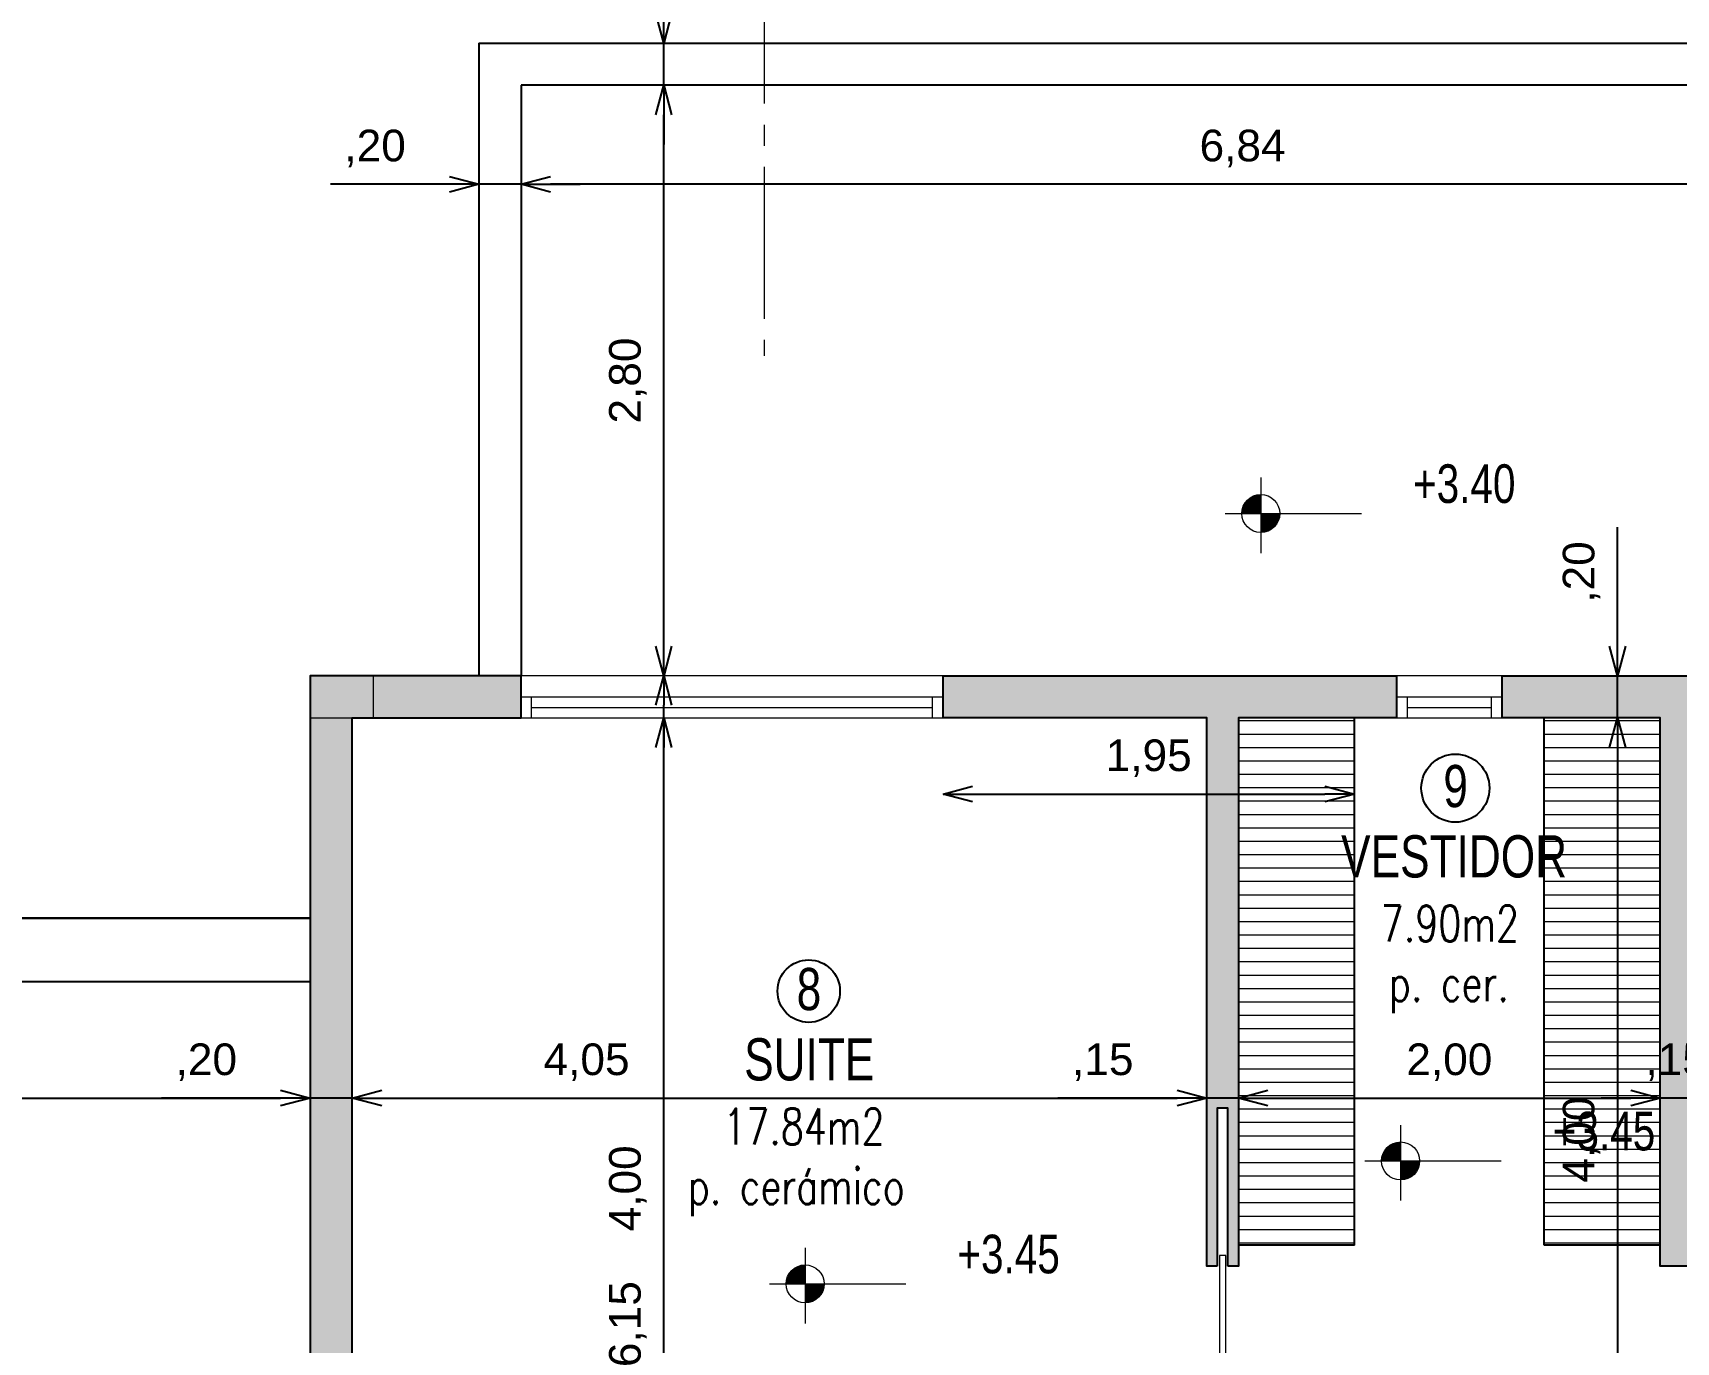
# Model space of a CAD drawing. Header units: millimetres. Extents: x 299 to 493, y -175 to -78.
# Drawn here: x 310.51 to 318.3, y -112.51 to -106.3 of the extents above; entities that cross this region are included whole.
import ezdxf

# ---------------------------------------------------------------- set-up
doc = ezdxf.new("R2010")
doc.units = ezdxf.units.MM
doc.linetypes.add('ACAD_ISO04W100', pattern=[30, 24, -3, 0, -3])
for name, color, linetype, lineweight in [('0-CARPCORTE', 3, 'Continuous', 20), ('0-CARPVISTA', 20, 'Continuous', 15), ('0-COTAS', 11, 'Continuous', 15), ('0-EJES', 240, 'ACAD_ISO04W100', 20), ('0-EQUIPAMIENTO', 2, 'Continuous', 20), ('PILAR_HORMIGON', 2, 'Continuous', 20)]:
    doc.layers.add(name, color=color, linetype=linetype, lineweight=lineweight)
for name, color, linetype in [('0-ESTRUCTURA', 94, 'Continuous'), ('0-HATCH ROJO', 10, 'Continuous'), ('0-MUROS', 251, 'Continuous'), ('0-TEXTO', 4, 'Continuous'), ('0-VISTA 2', 2, 'Continuous')]:
    doc.layers.add(name, color=color, linetype=linetype)
doc.styles.add('Arial', font='arial.ttf', dxfattribs={"height": 0.15})
doc.styles.add('DESLOC', font='arial.ttf', dxfattribs={"width": 0.75})
doc.dimstyles.new('CotaNº1', dxfattribs={"dimtxt": 0.15, "dimasz": 0.14, "dimexe": 0, "dimexo": 0.5, "dimgap": 0.08, "dimtad": 1, "dimzin": 4, "dimtxsty": 'Arial', "dimblk": 'OPEN30', "dimcen": 0.3, "dimse1": 1, "dimse2": 1, "dimaunit": 1, "dimazin": 0, "dimtfac": 1, "dimtmove": 0, "dimatfit": 2, "dimfxl": 1, "dimarcsym": 0})

# ---------------------------------------------------------------- blocks, each defined once
blk = doc.blocks.new('cota de nivel')
at = {"layer": '0-COTAS'}
for p, q in [((0, 0.1705), (0, -0.1878)), ((-0.1693, 0), (0.4766, 0))]:
    blk.add_line(p, q, dxfattribs=at)
at = {"layer": '0-COTAS', "const_width": 0.0902}
for points in [[(-0.0451, 0, -0.414214), (0, 0.0451, -0.414214)], [(0, -0.0451, 0.414214), (0.0451, 0, 0.414214)]]:
    blk.add_lwpolyline(points, format="xyb", dxfattribs=at)
at = {"layer": '0-COTAS'}
blk.add_circle((0, 0), 0.0902, dxfattribs=at)
blk = doc.blocks.new('_Open30')
at = {"color": 0, "linetype": 'ByBlock', "lineweight": -2}
for p, q in [((-1, 0.268), (0, 0)), ((0, 0), (-1, -0.268)), ((0, 0), (-1, 0))]:
    blk.add_line(p, q, dxfattribs=at)
blk = doc.blocks.new('*D175')
at = {"layer": '0-COTAS', "color": 0, "lineweight": -2, "transparency": 16777216}
blk.add_line((307.5634, -111.3509), (311.6834, -111.3509), dxfattribs=at)
at = {"layer": 'Defpoints', "color": 0, "transparency": 16777216}
for p in [(307.4234, -110.9116), (311.8234, -110.9116), (311.8234, -111.3509)]:
    blk.add_point(p, dxfattribs=at)
at = {"layer": '0-COTAS', "color": 0, "lineweight": -2, "transparency": 16777216, "xscale": 0.14, "yscale": 0.14, "zscale": 0.14, "rotation": 180}
blk.add_blockref('_Open30', (307.4234, -111.3509), dxfattribs=at)
at = {"layer": '0-COTAS', "color": 0, "lineweight": -2, "transparency": 16777216, "xscale": 0.14, "yscale": 0.14, "zscale": 0.14}
blk.add_blockref('_Open30', (311.8234, -111.3509), dxfattribs=at)
at = {"layer": '0-COTAS', "color": 0, "transparency": 16777216, "insert": (309.6234, -111.1808), "char_height": 0.15, "attachment_point": 5, "style": 'Arial'}
blk.add_mtext('4,40', dxfattribs=at)
blk = doc.blocks.new('*D177')
at = {"layer": '0-COTAS', "color": 0, "lineweight": -2, "transparency": 16777216}
blk.add_line((312.1634, -111.3509), (315.9334, -111.3509), dxfattribs=at)
at = {"layer": 'Defpoints', "color": 0, "transparency": 16777216}
for p in [(312.0234, -110.9116), (316.0734, -110.9116), (316.0734, -111.3509)]:
    blk.add_point(p, dxfattribs=at)
at = {"layer": '0-COTAS', "color": 0, "lineweight": -2, "transparency": 16777216, "xscale": 0.14, "yscale": 0.14, "zscale": 0.14, "rotation": 180}
blk.add_blockref('_Open30', (312.0234, -111.3509), dxfattribs=at)
at = {"layer": '0-COTAS', "color": 0, "lineweight": -2, "transparency": 16777216, "xscale": 0.14, "yscale": 0.14, "zscale": 0.14}
blk.add_blockref('_Open30', (316.0734, -111.3509), dxfattribs=at)
at = {"layer": '0-COTAS', "color": 0, "transparency": 16777216, "insert": (313.1338, -111.1808), "char_height": 0.15, "attachment_point": 5, "style": 'Arial'}
blk.add_mtext('4,05', dxfattribs=at)
blk = doc.blocks.new('*D178')
at = {"layer": '0-COTAS', "color": 0, "lineweight": -2, "transparency": 16777216}
for p, q in [((315.9334, -111.3509), (315.3679, -111.3509)), ((316.2234, -111.3509), (316.0734, -111.3509)), ((316.3634, -111.3509), (316.5034, -111.3509))]:
    blk.add_line(p, q, dxfattribs=at)
at = {"layer": 'Defpoints', "color": 0, "transparency": 16777216}
for p in [(316.0734, -109.6616), (316.2234, -109.6616), (316.0734, -111.3509)]:
    blk.add_point(p, dxfattribs=at)
at = {"layer": '0-COTAS', "color": 0, "lineweight": -2, "transparency": 16777216, "xscale": 0.14, "yscale": 0.14, "zscale": 0.14}
blk.add_blockref('_Open30', (316.0734, -111.3509), dxfattribs=at)
at = {"layer": '0-COTAS', "color": 0, "lineweight": -2, "transparency": 16777216, "xscale": 0.14, "yscale": 0.14, "zscale": 0.14, "rotation": 180}
blk.add_blockref('_Open30', (316.2234, -111.3509), dxfattribs=at)
at = {"layer": '0-COTAS', "color": 0, "transparency": 16777216, "insert": (315.5807, -111.1808), "char_height": 0.15, "attachment_point": 5, "style": 'Arial'}
blk.add_mtext(',15', dxfattribs=at)
blk = doc.blocks.new('*D179')
at = {"layer": '0-COTAS', "color": 0, "lineweight": -2, "transparency": 16777216}
blk.add_line((316.3634, -111.3509), (318.0834, -111.3509), dxfattribs=at)
at = {"layer": 'Defpoints', "color": 0, "transparency": 16777216}
for p in [(316.2234, -109.6616), (318.2234, -109.6616), (318.2234, -111.3509)]:
    blk.add_point(p, dxfattribs=at)
at = {"layer": '0-COTAS', "color": 0, "lineweight": -2, "transparency": 16777216, "xscale": 0.14, "yscale": 0.14, "zscale": 0.14, "rotation": 180}
blk.add_blockref('_Open30', (316.2234, -111.3509), dxfattribs=at)
at = {"layer": '0-COTAS', "color": 0, "lineweight": -2, "transparency": 16777216, "xscale": 0.14, "yscale": 0.14, "zscale": 0.14}
blk.add_blockref('_Open30', (318.2234, -111.3509), dxfattribs=at)
at = {"layer": '0-COTAS', "color": 0, "transparency": 16777216, "insert": (317.2234, -111.1808), "char_height": 0.15, "attachment_point": 5, "style": 'Arial'}
blk.add_mtext('2,00', dxfattribs=at)
blk = doc.blocks.new('*D180')
at = {"layer": '0-COTAS', "color": 0, "lineweight": -2, "transparency": 16777216}
for p, q in [((318.0834, -111.3509), (317.9434, -111.3509)), ((318.3734, -111.3509), (318.2234, -111.3509)), ((318.5134, -111.3509), (318.6534, -111.3509))]:
    blk.add_line(p, q, dxfattribs=at)
at = {"layer": 'Defpoints', "color": 0, "transparency": 16777216}
for p in [(318.2234, -109.9616), (318.3734, -109.9616), (318.2234, -111.3509)]:
    blk.add_point(p, dxfattribs=at)
at = {"layer": '0-COTAS', "color": 0, "lineweight": -2, "transparency": 16777216, "xscale": 0.14, "yscale": 0.14, "zscale": 0.14}
blk.add_blockref('_Open30', (318.2234, -111.3509), dxfattribs=at)
at = {"layer": '0-COTAS', "color": 0, "lineweight": -2, "transparency": 16777216, "xscale": 0.14, "yscale": 0.14, "zscale": 0.14, "rotation": 180}
blk.add_blockref('_Open30', (318.3734, -111.3509), dxfattribs=at)
at = {"layer": '0-COTAS', "color": 0, "transparency": 16777216, "insert": (318.2984, -111.1808), "char_height": 0.15, "attachment_point": 5, "style": 'Arial'}
blk.add_mtext(',15', dxfattribs=at)
blk = doc.blocks.new('*D308')
at = {"layer": '0-COTAS', "color": 0, "lineweight": -2, "transparency": 16777216}
for p, q in [((311.6834, -111.3509), (311.1195, -111.3509)), ((312.0234, -111.3509), (311.8234, -111.3509)), ((312.1634, -111.3509), (312.3034, -111.3509))]:
    blk.add_line(p, q, dxfattribs=at)
at = {"layer": 'Defpoints', "color": 0, "transparency": 16777216}
for p in [(311.8234, -110.798), (312.0234, -110.798), (311.8234, -111.3509)]:
    blk.add_point(p, dxfattribs=at)
at = {"layer": '0-COTAS', "color": 0, "lineweight": -2, "transparency": 16777216, "xscale": 0.14, "yscale": 0.14, "zscale": 0.14}
blk.add_blockref('_Open30', (311.8234, -111.3509), dxfattribs=at)
at = {"layer": '0-COTAS', "color": 0, "lineweight": -2, "transparency": 16777216, "xscale": 0.14, "yscale": 0.14, "zscale": 0.14, "rotation": 180}
blk.add_blockref('_Open30', (312.0234, -111.3509), dxfattribs=at)
at = {"layer": '0-COTAS', "color": 0, "transparency": 16777216, "insert": (311.3315, -111.1808), "char_height": 0.15, "attachment_point": 5, "style": 'Arial'}
blk.add_mtext(',20', dxfattribs=at)
blk = doc.blocks.new('*D287')
at = {"layer": '0-COTAS', "color": 0, "lineweight": -2, "transparency": 16777216}
blk.add_line((319.5234, -107.0174), (312.9634, -107.0174), dxfattribs=at)
at = {"layer": 'Defpoints', "color": 0, "transparency": 16777216}
for p in [(312.8234, -107.0174), (312.8234, -108.548), (319.6634, -108.548)]:
    blk.add_point(p, dxfattribs=at)
at = {"layer": '0-COTAS', "color": 0, "lineweight": -2, "transparency": 16777216, "xscale": 0.14, "yscale": 0.14, "zscale": 0.14, "rotation": 180}
blk.add_blockref('_Open30', (312.8234, -107.0174), dxfattribs=at)
at = {"layer": '0-COTAS', "color": 0, "lineweight": -2, "transparency": 16777216, "xscale": 0.14, "yscale": 0.14, "zscale": 0.14}
blk.add_blockref('_Open30', (319.6634, -107.0174), dxfattribs=at)
at = {"layer": '0-COTAS', "color": 0, "transparency": 16777216, "insert": (316.2434, -106.8473), "char_height": 0.15, "attachment_point": 5, "style": 'Arial'}
blk.add_mtext('6,84', dxfattribs=at)
blk = doc.blocks.new('*D288')
at = {"layer": '0-COTAS', "color": 0, "lineweight": -2, "transparency": 16777216}
for p, q in [((312.4834, -107.0174), (311.9195, -107.0174)), ((312.8234, -107.0174), (312.6234, -107.0174)), ((312.9634, -107.0174), (313.1034, -107.0174))]:
    blk.add_line(p, q, dxfattribs=at)
at = {"layer": 'Defpoints', "color": 0, "transparency": 16777216}
for p in [(312.6234, -107.0174), (312.6234, -107.0174), (312.8234, -107.0174)]:
    blk.add_point(p, dxfattribs=at)
at = {"layer": '0-COTAS', "color": 0, "lineweight": -2, "transparency": 16777216, "xscale": 0.14, "yscale": 0.14, "zscale": 0.14}
blk.add_blockref('_Open30', (312.6234, -107.0174), dxfattribs=at)
at = {"layer": '0-COTAS', "color": 0, "lineweight": -2, "transparency": 16777216, "xscale": 0.14, "yscale": 0.14, "zscale": 0.14, "rotation": 180}
blk.add_blockref('_Open30', (312.8234, -107.0174), dxfattribs=at)
at = {"layer": '0-COTAS', "color": 0, "transparency": 16777216, "insert": (312.1315, -106.8473), "char_height": 0.15, "attachment_point": 5, "style": 'Arial'}
blk.add_mtext(',20', dxfattribs=at)
blk = doc.blocks.new('*D300')
at = {"layer": '0-COTAS', "color": 0, "lineweight": -2, "transparency": 16777216}
blk.add_line((313.4995, -113.408), (313.4995, -109.688), dxfattribs=at)
at = {"layer": 'Defpoints', "color": 0, "transparency": 16777216}
for p in [(313.0234, -109.548), (313.4995, -109.548), (313.0234, -113.548)]:
    blk.add_point(p, dxfattribs=at)
at = {"layer": '0-COTAS', "color": 0, "lineweight": -2, "transparency": 16777216, "xscale": 0.14, "yscale": 0.14, "zscale": 0.14}
for p, rotation in [((313.4995, -109.548), 90), ((313.4995, -113.548), 270)]:
    blk.add_blockref('_Open30', p, dxfattribs=dict(at, rotation=rotation))
at = {"layer": '0-COTAS', "color": 0, "transparency": 16777216, "insert": (313.3294, -111.7791), "char_height": 0.15, "attachment_point": 5, "rotation": 90, "style": 'Arial'}
blk.add_mtext('4,00', dxfattribs=at)
blk = doc.blocks.new('*D301')
at = {"layer": '0-COTAS', "color": 0, "lineweight": -2, "transparency": 16777216}
blk.add_line((313.4995, -115.358), (313.4995, -109.488), dxfattribs=at)
at = {"layer": 'Defpoints', "color": 0, "transparency": 16777216}
for p in [(312.8234, -109.348), (313.4995, -109.348), (311.9734, -115.498)]:
    blk.add_point(p, dxfattribs=at)
at = {"layer": '0-COTAS', "color": 0, "lineweight": -2, "transparency": 16777216, "xscale": 0.14, "yscale": 0.14, "zscale": 0.14}
for p, rotation in [((313.4995, -109.348), 90), ((313.4995, -115.498), 270)]:
    blk.add_blockref('_Open30', p, dxfattribs=dict(at, rotation=rotation))
at = {"layer": '0-COTAS', "color": 0, "transparency": 16777216, "insert": (313.3294, -112.423), "char_height": 0.15, "attachment_point": 5, "rotation": 90, "style": 'Arial'}
blk.add_mtext('6,15', dxfattribs=at)
blk = doc.blocks.new('*D302')
at = {"layer": '0-COTAS', "color": 0, "lineweight": -2, "transparency": 16777216}
blk.add_line((313.4995, -109.208), (313.4995, -106.688), dxfattribs=at)
at = {"layer": 'Defpoints', "color": 0, "transparency": 16777216}
for p in [(312.8234, -106.548), (313.4995, -106.548), (312.8234, -109.348)]:
    blk.add_point(p, dxfattribs=at)
at = {"layer": '0-COTAS', "color": 0, "lineweight": -2, "transparency": 16777216, "xscale": 0.14, "yscale": 0.14, "zscale": 0.14}
for p, rotation in [((313.4995, -106.548), 90), ((313.4995, -109.348), 270)]:
    blk.add_blockref('_Open30', p, dxfattribs=dict(at, rotation=rotation))
at = {"layer": '0-COTAS', "color": 0, "transparency": 16777216, "insert": (313.3294, -107.948), "char_height": 0.15, "attachment_point": 5, "rotation": 90, "style": 'Arial'}
blk.add_mtext('2,80', dxfattribs=at)
blk = doc.blocks.new('*D303')
at = {"layer": '0-COTAS', "color": 0, "lineweight": -2, "transparency": 16777216}
for p, q in [((313.4995, -106.208), (313.4995, -105.6441)), ((313.4995, -106.548), (313.4995, -106.348)), ((313.4995, -106.688), (313.4995, -106.828))]:
    blk.add_line(p, q, dxfattribs=at)
at = {"layer": 'Defpoints', "color": 0, "transparency": 16777216}
for p in [(313.4995, -106.348), (313.4995, -106.348), (313.4995, -106.548)]:
    blk.add_point(p, dxfattribs=at)
at = {"layer": '0-COTAS', "color": 0, "lineweight": -2, "transparency": 16777216, "xscale": 0.14, "yscale": 0.14, "zscale": 0.14}
for p, rotation in [((313.4995, -106.348), 270), ((313.4995, -106.548), 90)]:
    blk.add_blockref('_Open30', p, dxfattribs=dict(at, rotation=rotation))
at = {"layer": '0-COTAS', "color": 0, "transparency": 16777216, "insert": (313.3294, -105.856), "char_height": 0.15, "attachment_point": 5, "rotation": 90, "style": 'Arial'}
blk.add_mtext(',20', dxfattribs=at)
blk = doc.blocks.new('*D304')
at = {"layer": '0-COTAS', "color": 0, "lineweight": -2, "transparency": 16777216}
blk.add_line((311.9634, -105.5102), (318.4834, -105.5102), dxfattribs=at)
at = {"layer": 'Defpoints', "color": 0, "transparency": 16777216}
for p in [(318.6234, -105.5102), (311.8234, -109.348), (318.6234, -109.348)]:
    blk.add_point(p, dxfattribs=at)
at = {"layer": '0-COTAS', "color": 0, "lineweight": -2, "transparency": 16777216, "xscale": 0.14, "yscale": 0.14, "zscale": 0.14, "rotation": 180}
blk.add_blockref('_Open30', (311.8234, -105.5102), dxfattribs=at)
at = {"layer": '0-COTAS', "color": 0, "lineweight": -2, "transparency": 16777216, "xscale": 0.14, "yscale": 0.14, "zscale": 0.14}
blk.add_blockref('_Open30', (318.6234, -105.5102), dxfattribs=at)
at = {"layer": '0-COTAS', "color": 0, "transparency": 16777216, "insert": (315.2234, -105.3401), "char_height": 0.15, "attachment_point": 5, "style": 'Arial'}
blk.add_mtext('6,80', dxfattribs=at)
blk = doc.blocks.new('*D311')
at = {"layer": '0-COTAS', "color": 0, "lineweight": -2, "transparency": 16777216}
blk.add_line((311.6834, -105.5102), (307.2634, -105.5102), dxfattribs=at)
at = {"layer": 'Defpoints', "color": 0, "transparency": 16777216}
for p in [(307.1234, -105.5102), (307.1234, -110.498), (311.8234, -110.498)]:
    blk.add_point(p, dxfattribs=at)
at = {"layer": '0-COTAS', "color": 0, "lineweight": -2, "transparency": 16777216, "xscale": 0.14, "yscale": 0.14, "zscale": 0.14, "rotation": 180}
blk.add_blockref('_Open30', (307.1234, -105.5102), dxfattribs=at)
at = {"layer": '0-COTAS', "color": 0, "lineweight": -2, "transparency": 16777216, "xscale": 0.14, "yscale": 0.14, "zscale": 0.14}
blk.add_blockref('_Open30', (311.8234, -105.5102), dxfattribs=at)
at = {"layer": '0-COTAS', "color": 0, "transparency": 16777216, "insert": (309.4734, -105.3401), "char_height": 0.15, "attachment_point": 5, "style": 'Arial'}
blk.add_mtext('4,70', dxfattribs=at)
blk = doc.blocks.new('*D186')
at = {"layer": '0-COTAS', "color": 0, "lineweight": -2, "transparency": 16777216}
blk.add_line((306.2701, -109.688), (306.2701, -115.158), dxfattribs=at)
at = {"layer": 'Defpoints', "color": 0, "transparency": 16777216}
for p in [(318.4234, -109.548), (306.2701, -115.298), (307.6234, -115.298)]:
    blk.add_point(p, dxfattribs=at)
at = {"layer": '0-COTAS', "color": 0, "lineweight": -2, "transparency": 16777216, "xscale": 0.14, "yscale": 0.14, "zscale": 0.14}
for p, rotation in [((306.2701, -109.548), 90), ((306.2701, -115.298), 270)]:
    blk.add_blockref('_Open30', p, dxfattribs=dict(at, rotation=rotation))
at = {"layer": '0-COTAS', "color": 0, "transparency": 16777216, "insert": (306.1002, -112.423), "char_height": 0.15, "attachment_point": 5, "rotation": 90, "style": 'Arial'}
blk.add_mtext('5,75', dxfattribs=at)
blk = doc.blocks.new('*D317')
at = {"layer": '0-COTAS', "color": 0, "lineweight": -2, "transparency": 16777216}
blk.add_line((318.0202, -109.688), (318.0202, -113.408), dxfattribs=at)
at = {"layer": 'Defpoints', "color": 0, "transparency": 16777216}
for p in [(317.6734, -109.548), (317.6734, -113.548), (318.0202, -113.548)]:
    blk.add_point(p, dxfattribs=at)
at = {"layer": '0-COTAS', "color": 0, "lineweight": -2, "transparency": 16777216, "xscale": 0.14, "yscale": 0.14, "zscale": 0.14}
for p, rotation in [((318.0202, -109.548), 90), ((318.0202, -113.548), 270)]:
    blk.add_blockref('_Open30', p, dxfattribs=dict(at, rotation=rotation))
at = {"layer": '0-COTAS', "color": 0, "transparency": 16777216, "insert": (317.8501, -111.548), "char_height": 0.15, "attachment_point": 5, "rotation": 90, "style": 'Arial'}
blk.add_mtext('4,00', dxfattribs=at)
blk = doc.blocks.new('*D318')
at = {"layer": '0-COTAS', "color": 0, "lineweight": -2, "transparency": 16777216}
for p, q in [((318.0202, -109.208), (318.0202, -108.6441)), ((318.0202, -109.548), (318.0202, -109.348)), ((318.0202, -109.688), (318.0202, -109.828))]:
    blk.add_line(p, q, dxfattribs=at)
at = {"layer": 'Defpoints', "color": 0, "transparency": 16777216}
for p in [(317.9694, -109.348), (318.0202, -109.348), (318.0202, -109.548)]:
    blk.add_point(p, dxfattribs=at)
at = {"layer": '0-COTAS', "color": 0, "lineweight": -2, "transparency": 16777216, "xscale": 0.14, "yscale": 0.14, "zscale": 0.14}
for p, rotation in [((318.0202, -109.348), 270), ((318.0202, -109.548), 90)]:
    blk.add_blockref('_Open30', p, dxfattribs=dict(at, rotation=rotation))
at = {"layer": '0-COTAS', "color": 0, "transparency": 16777216, "insert": (317.8501, -108.856), "char_height": 0.15, "attachment_point": 5, "rotation": 90, "style": 'Arial'}
blk.add_mtext(',20', dxfattribs=at)
blk = doc.blocks.new('*D319')
at = {"layer": '0-COTAS', "color": 0, "lineweight": -2, "transparency": 16777216}
blk.add_line((314.9634, -109.9092), (316.6334, -109.9092), dxfattribs=at)
at = {"layer": 'Defpoints', "color": 0, "transparency": 16777216}
for p in [(314.8234, -109.548), (316.7734, -109.548), (316.7734, -109.9092)]:
    blk.add_point(p, dxfattribs=at)
at = {"layer": '0-COTAS', "color": 0, "lineweight": -2, "transparency": 16777216, "xscale": 0.14, "yscale": 0.14, "zscale": 0.14, "rotation": 180}
blk.add_blockref('_Open30', (314.8234, -109.9092), dxfattribs=at)
at = {"layer": '0-COTAS', "color": 0, "lineweight": -2, "transparency": 16777216, "xscale": 0.14, "yscale": 0.14, "zscale": 0.14}
blk.add_blockref('_Open30', (316.7734, -109.9092), dxfattribs=at)
at = {"layer": '0-COTAS', "color": 0, "transparency": 16777216, "insert": (315.7984, -109.7391), "char_height": 0.15, "attachment_point": 5, "style": 'Arial'}
blk.add_mtext('1,95', dxfattribs=at)
blk = doc.blocks.new('*D366')
at = {"layer": '0-COTAS', "color": 0, "lineweight": -2, "transparency": 16777216}
for p, q in [((306.2701, -109.208), (306.2701, -108.6441)), ((306.2701, -109.548), (306.2701, -109.348)), ((306.2701, -109.688), (306.2701, -109.828))]:
    blk.add_line(p, q, dxfattribs=at)
at = {"layer": 'Defpoints', "color": 0, "transparency": 16777216}
for p in [(306.2701, -109.348), (318.4234, -109.348), (318.4234, -109.548)]:
    blk.add_point(p, dxfattribs=at)
at = {"layer": '0-COTAS', "color": 0, "lineweight": -2, "transparency": 16777216, "xscale": 0.14, "yscale": 0.14, "zscale": 0.14}
for p, rotation in [((306.2701, -109.348), 270), ((306.2701, -109.548), 90)]:
    blk.add_blockref('_Open30', p, dxfattribs=dict(at, rotation=rotation))
at = {"layer": '0-COTAS', "color": 0, "transparency": 16777216, "insert": (306.0999, -108.856), "char_height": 0.15, "attachment_point": 5, "rotation": 90, "style": 'Arial'}
blk.add_mtext(',20', dxfattribs=at)

msp = doc.modelspace()

# ---------------------------------------------------------------- hatches: boundary and pattern name
at = {"layer": '0-EQUIPAMIENTO'}
h = msp.add_hatch(dxfattribs=at)
h.set_pattern_fill('ANSI31', color=2, scale=0.02, angle=315)
h.set_pattern_definition([(0, (-499.66313, 97.258583), (1e-17, 0.0635), [])])
h.paths.add_polyline_path([(316.7734, -109.548), (316.2234, -109.548), (316.2234, -112.048), (316.7734, -112.048)])
h.paths.add_polyline_path([(318.2234, -109.548), (317.6734, -109.548), (317.6734, -112.048), (318.2234, -112.048)])
at = {"layer": '0-ESTRUCTURA', "ltscale": 0.025}
h = msp.add_hatch(color=256, dxfattribs=at)
h.dxf.hatch_style = 1
h.paths.add_polyline_path([(311.8234, -109.348), (311.8234, -109.548), (312.1234, -109.548), (312.1234, -109.348)])
h.paths.add_polyline_path([(318.6234, -109.348), (318.4234, -109.348), (318.4234, -109.738), (318.6234, -109.738)])
h.paths.add_polyline_path([(320.2734, -109.748), (320.4734, -109.748), (320.4734, -109.548), (320.2734, -109.548)])
h.paths.add_polyline_path([(320.2234, -113.548), (320.2234, -113.698), (320.4734, -113.698), (320.4734, -113.548)])
h.paths.add_polyline_path([(314.7234, -113.548), (314.7234, -113.698), (315.0234, -113.698), (315.0234, -113.548)])
h.paths.add_polyline_path([(311.8234, -113.798), (311.9734, -113.798), (311.9734, -113.548), (311.8234, -113.548)])
h.paths.add_polyline_path([(307.6234, -115.498), (307.8234, -115.498), (307.8234, -115.298), (307.6234, -115.298)])
h.paths.add_polyline_path([(311.9734, -115.248), (311.8234, -115.248), (311.8234, -115.498), (311.9734, -115.498)])
h.paths.add_polyline_path([(310.9034, -117.598), (310.9034, -117.798), (311.1034, -117.798), (311.1034, -117.598)])
h.paths.add_polyline_path([(316.1734, -117.598), (315.9734, -117.598), (315.9734, -117.798), (316.1734, -117.798)])
h.paths.add_polyline_path([(316.1734, -119.648), (315.9734, -119.648), (315.9734, -119.848), (316.1734, -119.848)])
h.paths.add_polyline_path([(319.6734, -119.848), (319.8734, -119.848), (319.8734, -119.648), (319.6734, -119.648)])
h.paths.add_polyline_path([(319.6734, -116.698), (320.4734, -116.698), (320.4734, -116.498), (319.6734, -116.498)])
at = {"layer": '0-HATCH ROJO'}
h = msp.add_hatch(color=256, dxfattribs=at)
h.dxf.hatch_style = 1
h.paths.add_polyline_path([(311.8234, -115.298), (307.6234, -115.298), (307.6234, -116.398), (307.6234, -116.498), (307.6234, -116.598), (307.7234, -116.598), (307.8234, -116.598), (307.8234, -115.498), (308.8234, -115.498), (309.0834, -115.498), (309.3434, -115.498), (309.6034, -115.498), (309.8634, -115.498), (310.1234, -115.498), (310.3834, -115.498), (310.6434, -115.498), (310.9034, -115.498), (311.1634, -115.498), (311.8234, -115.498), (311.8234, -115.648), (312.0234, -115.648), (312.0234, -115.498), (312.1734, -115.498), (312.1734, -115.348), (312.0234, -115.348), (312.0234, -109.548), (312.8234, -109.548), (312.8234, -109.448), (312.8234, -109.348), (311.8234, -109.348)])
h.paths.add_polyline_path([(318.2234, -112.148), (318.3734, -112.148), (318.3734, -111.948), (318.4734, -111.948), (318.4734, -111.848), (318.3734, -111.848), (318.3734, -109.848), (318.4234, -109.848), (318.7234, -109.848), (318.7234, -109.648), (318.7234, -109.548), (318.4234, -109.548), (318.4234, -109.348), (317.4734, -109.348), (317.4734, -109.448), (317.4734, -109.548), (318.2234, -109.548)])
h.paths.add_polyline_path([(320.1734, -109.848), (320.1734, -111.848), (319.2234, -111.848), (319.2234, -111.948), (320.1734, -111.948), (320.1734, -112.898), (320.2734, -112.898), (320.4734, -112.898), (320.4734, -109.748), (320.4734, -109.548), (320.0634, -109.548), (319.2234, -109.548), (319.2234, -109.648), (319.2234, -109.848)])
h.paths.add_polyline_path([(320.4734, -113.748), (320.4734, -113.548), (320.4734, -113.398), (320.2734, -113.398), (320.1734, -113.398), (320.1734, -113.548), (318.3734, -113.548), (318.3734, -112.898), (318.2234, -112.898), (318.2234, -113.548), (316.2234, -113.548), (316.2234, -112.898), (316.0734, -112.898), (316.0734, -113.548), (313.0234, -113.548), (313.0234, -113.648), (313.0234, -115.348), (312.9234, -115.348), (312.9234, -115.498), (315.6734, -115.498), (315.6734, -115.348), (315.3234, -115.348), (315.3234, -115.248), (315.1734, -115.248), (315.1734, -115.348), (313.1734, -115.348), (313.1734, -113.698), (315.1734, -113.698), (315.1734, -114.498), (315.3234, -114.498), (315.3234, -113.698), (316.5234, -113.698), (316.5234, -115.348), (316.4234, -115.348), (316.4234, -115.498), (317.1234, -115.498), (317.1234, -115.648), (317.2734, -115.648), (317.2734, -115.348), (316.6734, -115.348), (316.6734, -113.698), (320.1734, -113.698), (320.1734, -114.523), (320.2734, -114.523), (320.4734, -114.523)])
h.paths.add_polyline_path([(319.9734, -116.898), (320.4734, -116.898), (320.4734, -115.723), (320.2734, -115.723), (320.1734, -115.723), (320.1734, -116.598), (317.2734, -116.598), (317.2734, -116.398), (317.1234, -116.398), (317.1234, -116.598), (317.0234, -116.598), (317.0234, -116.748), (317.1234, -116.748), (317.1234, -117.348), (317.2734, -117.348), (317.2734, -116.748), (319.6734, -116.748), (319.6734, -119.648), (318.6734, -119.648), (318.6734, -119.948), (319.9734, -119.948)])
h.paths.add_polyline_path([(316.1734, -116.748), (316.2734, -116.748), (316.2734, -116.598), (314.6234, -116.598), (314.6234, -116.698), (314.6234, -116.798), (315.8734, -116.798), (315.8734, -119.948), (317.1734, -119.948), (317.1734, -119.748), (317.1734, -119.648), (316.1734, -119.648), (316.1734, -119.498)])
h.paths.add_polyline_path([(312.4534, -116.798), (312.4534, -116.698), (312.4534, -116.598), (312.0234, -116.598), (312.0234, -116.448), (311.8234, -116.448), (311.8234, -116.598), (311.1034, -116.598), (310.9034, -116.598), (310.9034, -117.598), (310.6634, -117.598), (310.6434, -117.598), (310.3834, -117.598), (310.2959, -117.598), (310.2959, -117.698), (310.2959, -117.798), (311.1034, -117.798), (311.1034, -116.798)])
h.paths.add_polyline_path([(316.1734, -111.398), (316.1734, -112.148), (316.2234, -112.148), (316.2234, -109.548), (316.9734, -109.548), (316.9734, -109.448), (316.9734, -109.348), (314.8234, -109.348), (314.8234, -109.448), (314.8234, -109.548), (316.0734, -109.548), (316.0734, -112.148), (316.1234, -112.148), (316.1234, -111.398)])

# ---------------------------------------------------------------- linework, layer by layer
at = {"layer": '0-CARPCORTE'}
for p, q in [((312.8234, -109.448, 0.0414), (314.8234, -109.448, 0.0414)), ((312.8734, -109.498, 0.0414), (314.7734, -109.498, 0.0414)), ((316.9734, -109.448, 0.0414), (317.4734, -109.448, 0.0414)), ((317.0234, -109.498, 0.0414), (317.4234, -109.498, 0.0414)), ((312.8234, -109.548, 0.0414), (314.8234, -109.548, 0.0414)), ((316.9734, -109.548, 0.0414), (317.4734, -109.548, 0.0414))]:
    msp.add_line(p, q, dxfattribs=at)
at = {"layer": '0-CARPCORTE', "elevation": 0.0414}
for points in [[(312.8734, -109.548), (312.8734, -109.448)], [(314.7734, -109.548), (314.7734, -109.448)], [(317.0234, -109.448), (317.0234, -109.448), (317.0234, -109.548)], [(317.4234, -109.548), (317.4234, -109.448)]]:
    msp.add_lwpolyline(points, dxfattribs=at)
msp.add_lwpolyline([(316.1334, -112.898), (316.1634, -112.898), (316.1634, -112.098), (316.1334, -112.098)], close=True, dxfattribs=at)
at = {"layer": '0-CARPVISTA'}
for p, q in [((314.8234, -109.348, 0.0414), (312.8234, -109.348, 0.0414)), ((317.4734, -109.348, 0.0414), (316.9734, -109.348, 0.0414))]:
    msp.add_line(p, q, dxfattribs=at)
at = {"layer": '0-EJES', "ltscale": 0.03}
msp.add_line((313.9762, -104.8947, 0.0414), (313.9762, -107.8309, 0.0414), dxfattribs=at)
at = {"layer": '0-MUROS', "elevation": 0.0414}
for points in [[(312.8234, -109.348), (311.8234, -109.348), (311.8234, -115.298), (307.4234, -115.298), (307.4234, -110.798), (311.8234, -110.798)], [(312.0234, -115.498), (312.1734, -115.498), (312.1734, -115.348), (312.0234, -115.348), (312.0234, -109.548), (312.8234, -109.548), (312.8234, -109.448), (312.8234, -109.348)], [(316.1234, -112.148), (316.0734, -112.148), (316.0734, -109.548), (314.8234, -109.548), (314.8234, -109.448), (314.8234, -109.348), (316.9734, -109.348), (316.9734, -109.448), (316.9734, -109.548), (316.2234, -109.548), (316.2234, -112.148), (316.1734, -112.148)], [(307.6234, -115.598), (307.1234, -115.598), (307.1234, -110.498), (311.8234, -110.498), (310.4025, -110.498)], [(316.1734, -112.148), (316.1734, -111.398), (316.1234, -111.398), (316.1234, -112.148)]]:
    msp.add_lwpolyline(points, dxfattribs=at)
msp.add_lwpolyline([(318.4234, -109.348), (318.4234, -109.548), (318.7234, -109.548), (318.7234, -109.648), (318.7234, -109.848), (318.4234, -109.848), (318.3734, -109.848), (318.3734, -111.848), (318.4734, -111.848), (318.4734, -111.948), (318.3734, -111.948), (318.3734, -112.148), (318.2234, -112.148), (318.2234, -109.548), (317.4734, -109.548), (317.4734, -109.448), (317.4734, -109.348)], close=True, dxfattribs=at)
at = {"layer": '0-TEXTO'}
for centre, radius in [((317.2521, -109.881, 0.0414), 0.1615), ((314.187, -110.8437, 0.0414), 0.1481)]:
    msp.add_circle(centre, radius, dxfattribs=at)
at = {"layer": '0-VISTA 2'}
for p, q in [((312.6234, -106.348, 0.0414), (312.6234, -109.348, 0.0414)), ((312.8234, -106.548, 0.0414), (312.8234, -109.348, 0.0414))]:
    msp.add_line(p, q, dxfattribs=at)
at = {"layer": '0-VISTA 2', "color": 2}
for p, q in [((316.7734, -112.048, 0.0414), (316.7734, -109.548, 0.0414)), ((317.6734, -112.048, 0.0414), (317.6734, -109.548, 0.0414)), ((316.7734, -112.048, 0.0414), (316.2234, -112.048, 0.0414)), ((318.2234, -112.048, 0.0414), (317.6734, -112.048, 0.0414))]:
    msp.add_line(p, q, dxfattribs=at)
at = {"layer": '0-VISTA 2', "elevation": 0.0414}
for points in [[(312.6234, -106.348), (319.6634, -106.348), (319.6634, -106.548)], [(319.6634, -109.548), (319.6634, -108.548), (319.6634, -106.548), (312.8234, -106.548)]]:
    msp.add_lwpolyline(points, dxfattribs=at)
at = {"layer": 'PILAR_HORMIGON'}
msp.add_lwpolyline([(311.8234, -109.548), (312.1234, -109.548), (312.1234, -109.348), (311.8234, -109.348), (311.8234, -109.548)], close=True, dxfattribs=at)

# ---------------------------------------------------------------- block references
at = {"layer": '0-COTAS'}
for p in [(316.3297, -108.5786, 0.0414), (316.9923, -111.6492, 0.0414), (314.1699, -112.232, 0.0414)]:
    msp.add_blockref('cota de nivel', p, dxfattribs=at)

# ---------------------------------------------------------------- texts
at = {"layer": '0-COTAS', "char_height": 0.1832, "width": 1.651231, "attachment_point": 5, "line_spacing_factor": 0.7, "style": 'DESLOC'}
for s, insert in [('+3.40', (317.2941, -108.4383, 0.0414)), ('+3.45', (317.9567, -111.5089, 0.0414)), ('+3.45', (315.1343, -112.0917, 0.0414))]:
    msp.add_mtext(s, dxfattribs=dict(at, insert=insert))
at = {"layer": '0-TEXTO', "char_height": 0.2, "attachment_point": 1, "style": 'DESLOC'}
for s, insert in [('\\pi1.36227;9\\P\\pi0.87779;VESTIDOR\\P\\pi1.06551;{\\Fromans|c0;\\H0.85x;7.90m2\\P\\pi1.10498;p. cer.}', (315.8326, -109.7712, 0.0414)), ('\\pi1.36216;8\\P\\pi1.11338;SUITE\\P\\pi1.01391;{\\Fromans|c0;\\H0.85x;17.84m2\\P\\pi0.84694;p. cerámico}', (312.7675, -110.7339, 0.0414))]:
    msp.add_mtext_dynamic_manual_height_columns(s, width=2.51709, gutter_width=1.5, heights=[1.363], dxfattribs=dict(at, insert=insert))

# ---------------------------------------------------------------- dimensions: what is measured, and where the dimension line sits
at = {"layer": '0-COTAS'}
for base, p1, p2, picture, middle in [((307.1234, -105.5102, 0.0414), (311.8234, -110.498, 0.0414), (307.1234, -110.498, 0.0414), '*D311', (309.4734, -105.3401, 0.0414)), ((318.6234, -105.5102, 0.0414), (311.8234, -109.348, 0.0414), (318.6234, -109.348, 0.0414), '*D304', (315.2234, -105.3401, 0.0414)), ((312.6234, -107.0174, 0.0414), (312.8234, -107.0174, 0.0414), (312.6234, -107.0174, 0.0414), '*D288', (312.1315, -106.8473, 0.0414)), ((312.8234, -107.0174, 0.0414), (319.6634, -108.548, 0.0414), (312.8234, -108.548, 0.0414), '*D287', (316.2434, -106.8473, 0.0414)), ((316.7734, -109.9092, 0.0414), (314.8234, -109.548, 0.0414), (316.7734, -109.548, 0.0414), '*D319', (315.7984, -109.7391, 0.0414)), ((316.0734, -111.3509, 0.0414), (316.2234, -109.6616, 0.0414), (316.0734, -109.6616, 0.0414), '*D178', (315.5807, -111.1808, 0.0414)), ((318.2234, -111.3509, 0.0414), (316.2234, -109.6616, 0.0414), (318.2234, -109.6616, 0.0414), '*D179', (317.2234, -111.1808, 0.0414)), ((311.8234, -111.3509, 0.0414), (312.0234, -110.798, 0.0414), (311.8234, -110.798, 0.0414), '*D308', (311.3315, -111.1808, 0.0414)), ((311.8234, -111.3509, 0.0414), (307.4234, -110.9116, 0.0414), (311.8234, -110.9116, 0.0414), '*D175', (309.6234, -111.1808, 0.0414))]:
    dim = msp.add_linear_dim(base=base, p1=p1, p2=p2, dimstyle='CotaNº1', dxfattribs=at)
    dim.commit()
    dim.dimension.update_dxf_attribs({"geometry": picture, "text_midpoint": middle})
for base, p1, p2, picture, middle in [((313.4995, -106.348, 0.0414), (313.4995, -106.548, 0.0414), (313.4995, -106.348, 0.0414), '*D303', (313.3294, -105.856, 0.0414)), ((313.4995, -106.548, 0.0414), (312.8234, -109.348, 0.0414), (312.8234, -106.548, 0.0414), '*D302', (313.3294, -107.948, 0.0414)), ((306.2701, -109.348, 0.0414), (318.4234, -109.548, 0.0414), (318.4234, -109.348, 0.0414), '*D366', (306.0999, -108.856, 0.0414)), ((318.0202, -109.348, 0.0414), (318.0202, -109.548, 0.0414), (317.9694, -109.348, 0.0414), '*D318', (317.8501, -108.856, 0.0414)), ((313.4995, -109.348, 0.0414), (311.9734, -115.498, 0.0414), (312.8234, -109.348, 0.0414), '*D301', (313.3294, -112.423, 0.0414)), ((306.2701, -115.298, 0.0414), (318.4234, -109.548, 0.0414), (307.6234, -115.298, 0.0414), '*D186', (306.1002, -112.423, 0.0414)), ((318.0202, -113.548, 0.0414), (317.6734, -109.548, 0.0414), (317.6734, -113.548, 0.0414), '*D317', (317.8501, -111.548, 0.0414))]:
    dim = msp.add_linear_dim(base=base, p1=p1, p2=p2, angle=90, dimstyle='CotaNº1', dxfattribs=at)
    dim.commit()
    dim.dimension.update_dxf_attribs({"geometry": picture, "text_midpoint": middle})
dim = msp.add_linear_dim(base=(313.4995, -109.548, 0.0414), p1=(313.0234, -113.548, 0.0414), p2=(313.0234, -109.548, 0.0414), angle=90, dimstyle='CotaNº1', dxfattribs=at)
dim.commit()
dim.dimension.update_dxf_attribs({"geometry": '*D300', "text_midpoint": (313.4995, -111.7791, 0.0414), "dimtype": 160})
for base, p1, p2, picture, middle in [((318.2234, -111.3509, 0.0414), (318.3734, -109.9616, 0.0414), (318.2234, -109.9616, 0.0414), '*D180', (318.2984, -111.3509, 0.0414)), ((316.0734, -111.3509, 0.0414), (312.0234, -110.9116, 0.0414), (316.0734, -110.9116, 0.0414), '*D177', (313.1338, -111.3509, 0.0414))]:
    dim = msp.add_linear_dim(base=base, p1=p1, p2=p2, dimstyle='CotaNº1', dxfattribs=at)
    dim.commit()
    dim.dimension.update_dxf_attribs({"geometry": picture, "text_midpoint": middle, "dimtype": 160})

doc.saveas('drawing.dxf')
